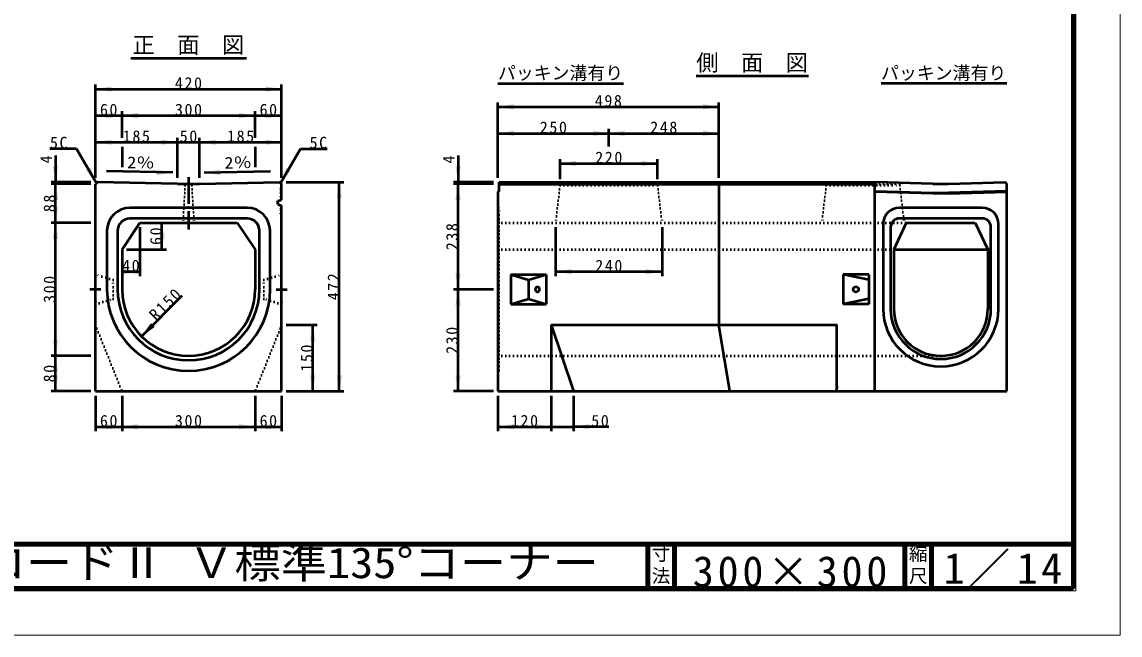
# Model space of a CAD drawing. Units: millimetres, scale not verified. Extents: x -2102 to 2102, y -1485 to 1485.
# Drawn here: x -374 to 2102, y -1485 to -102 of the extents above; entities that cross this region are included whole.
import ezdxf
from ezdxf.enums import TextEntityAlignment as Align

# ---------------------------------------------------------------- set-up
doc = ezdxf.new("R2010")
doc.units = ezdxf.units.MM
doc.header["$LTSCALE"] = 5
doc.linetypes.add('DOTTED', pattern=[1.75, 0.25, -1.5])
doc.linetypes.add('LONG_DASHED_DOTTED', pattern=[15.25, 12, -1.5, 0.25, -1.5])
doc.layers.add('0-0_V-nasSTD', color=7, linetype='Continuous', lineweight=35)
doc.layers.add('0-1_0', color=7, linetype='Continuous', lineweight=50)
doc.styles.add('ＭＳ ゴシック', font='')
doc.styles.get('ＭＳ ゴシック').set_extended_font_data('MS Gothic')

msp = doc.modelspace()

# ---------------------------------------------------------------- linework, layer by layer
at = {"layer": '0-0_V-nasSTD', "lineweight": 50}
for p, q in [((-147.975, -383.368), (-147.975, -429.368)), ((152.025, -383.368), (152.025, -429.368)), ((702.761, -462.968), (1554.861, -462.968)), ((1197.761, -462.968), (1197.761, -784.968)), ((1592.303, -614.968), (1804.435, -614.968)), ((819.761, -784.968), (1463.151, -784.968)), ((1222.761, -934.968), (1197.761, -784.968)), ((1463.151, -784.968), (1463.151, -934.968))]:
    msp.add_line(p, q, dxfattribs=at)
at = {"layer": '0-0_V-nasSTD', "linetype": 'DOTTED', "lineweight": 50}
msp.add_line((1463.151, -784.968), (1465.266, -934.968), dxfattribs=at)
at = {"layer": '0-0_V-nasSTD', "lineweight": 100}
for p, q in [((1037.5, -1280), (1037.5, -1380)), ((1097.5, -1280), (1097.5, -1380)), ((1617.5, -1280), (1617.5, -1380)), ((1677.5, -1280), (1677.5, -1380)), ((-1997.5, -1380), (1997.5, -1380))]:
    msp.add_line(p, q, dxfattribs=at)
at = {"layer": '0-0_V-nasSTD', "lineweight": 18}
for points in [[(-2102.5, -1485), (-2102.5, 1485), (2102.5, 1485), (2102.5, -1485)], [(-2002.5, -1385), (-2002.5, 1385), (2002.5, 1385), (2002.5, -1385)]]:
    msp.add_lwpolyline(points, close=True, dxfattribs=at)
at = {"layer": '0-0_V-nasSTD', "lineweight": 100}
msp.add_lwpolyline([(1997.5, -1380), (1997.5, 1380), (-1997.5, 1380)], dxfattribs=at)
at = {"layer": '0-0_V-nasSTD', "lineweight": 50}
msp.add_lwpolyline([(699.761, -484.968), (702.761, -482.968), (702.761, -462.968)], dxfattribs=at)
msp.add_circle((1506.938, -704.968), 6, dxfattribs=at)
at = {"layer": '0-0_V-nasSTD'}
for points in [[(-207.975, -252.968), (-171.975, -258.968), (-171.975, -246.968)], [(176.025, -258.968), (176.025, -246.968), (212.025, -252.968)], [(699.761, -292.968), (735.761, -298.968), (735.761, -286.968)], [(1161.761, -298.968), (1161.761, -286.968), (1197.761, -292.968)], [(-207.975, -312.968), (-171.975, -318.968), (-171.975, -306.968)], [(-183.975, -318.968), (-183.975, -306.968), (-147.975, -312.968)], [(-147.975, -312.968), (-111.975, -318.968), (-111.975, -306.968)], [(116.025, -318.968), (116.025, -306.968), (152.025, -312.968)], [(152.025, -312.968), (188.025, -318.968), (188.025, -306.968)], [(176.025, -318.968), (176.025, -306.968), (212.025, -312.968)], [(-207.975, -372.968), (-171.975, -378.968), (-171.975, -366.968)], [(-58.975, -378.968), (-58.975, -366.968), (-22.975, -372.968)], [(27.025, -372.968), (63.025, -378.968), (63.025, -366.968)], [(176.025, -378.968), (176.025, -366.968), (212.025, -372.968)], [(699.761, -352.968), (735.761, -358.968), (735.761, -346.968)], [(913.761, -358.968), (913.761, -346.968), (949.761, -352.968)], [(949.761, -352.968), (985.761, -358.968), (985.761, -346.968)], [(1161.761, -358.968), (1161.761, -346.968), (1197.761, -352.968)], [(839.761, -420.968), (875.761, -426.968), (875.761, -414.968)], [(1023.761, -426.968), (1023.761, -414.968), (1059.761, -420.968)], [(-303.975, -426.968), (-297.975, -462.968), (-291.975, -426.968)], [(-228.671, -437.291), (-218.279, -431.291), (-205.475, -465.468)], [(-69.125, -446.869), (-68.866, -434.872), (-33.004, -441.649)], [(37.053, -441.649), (72.915, -434.872), (73.175, -446.869)], [(209.525, -465.468), (222.329, -431.291), (232.721, -437.291)], [(603.761, -426.968), (609.761, -462.968), (615.761, -426.968)], [(-303.975, -502.968), (-297.975, -466.968), (-291.975, -502.968)], [(336.025, -498.968), (342.025, -462.968), (348.025, -498.968)], [(603.761, -502.968), (609.761, -466.968), (615.761, -502.968)], [(-303.975, -518.968), (-297.975, -554.968), (-291.975, -518.968)], [(-303.975, -590.968), (-297.975, -554.968), (-291.975, -590.968)], [(-63.975, -590.968), (-57.975, -554.968), (-51.975, -590.968)], [(-63.975, -578.968), (-57.975, -614.968), (-51.975, -578.968)], [(-147.975, -664.968), (-111.975, -670.968), (-111.975, -658.968)], [(-143.975, -670.968), (-143.975, -658.968), (-107.975, -664.968)], [(829.761, -664.968), (865.761, -670.968), (865.761, -658.968)], [(1033.761, -670.968), (1033.761, -658.968), (1069.761, -664.968)], [(603.761, -668.968), (609.761, -704.968), (615.761, -668.968)], [(603.761, -740.968), (609.761, -704.968), (615.761, -740.968)], [(-104.041, -811.034), (-82.828, -781.336), (-74.343, -789.821)], [(276.025, -820.968), (282.025, -784.968), (288.025, -820.968)], [(-303.975, -818.968), (-297.975, -854.968), (-291.975, -818.968)], [(-303.975, -890.968), (-297.975, -854.968), (-291.975, -890.968)], [(-303.975, -898.968), (-297.975, -934.968), (-291.975, -898.968)], [(276.025, -898.968), (282.025, -934.968), (288.025, -898.968)], [(336.025, -898.968), (342.025, -934.968), (348.025, -898.968)], [(603.761, -898.968), (609.761, -934.968), (615.761, -898.968)], [(-207.975, -1014.968), (-171.975, -1020.968), (-171.975, -1008.968)], [(-183.975, -1020.968), (-183.975, -1008.968), (-147.975, -1014.968)], [(-147.975, -1014.968), (-111.975, -1020.968), (-111.975, -1008.968)], [(116.025, -1020.968), (116.025, -1008.968), (152.025, -1014.968)], [(152.025, -1014.968), (188.025, -1020.968), (188.025, -1008.968)], [(176.025, -1020.968), (176.025, -1008.968), (212.025, -1014.968)], [(699.761, -1014.968), (735.761, -1020.968), (735.761, -1008.968)], [(783.761, -1020.968), (783.761, -1008.968), (819.761, -1014.968)], [(869.761, -1014.968), (905.761, -1020.968), (905.761, -1008.968)]]:
    msp.add_solid(points, dxfattribs=at)
at = {"layer": '0-1_0'}
for p, q in [((-128.378, -182.968), (132.428, -182.968)), ((-207.975, -452.968), (-207.975, -242.968)), ((212.025, -452.968), (212.025, -242.968)), ((699.761, -240.295), (982.969, -240.295)), ((1146.908, -222.968), (1399.714, -222.968)), ((1846.861, -240.295), (1563.653, -240.295)), ((-207.975, -252.968), (212.025, -252.968)), ((699.761, -452.968), (699.761, -282.968)), ((699.761, -292.968), (1197.761, -292.968)), ((1197.761, -452.968), (1197.761, -282.968)), ((-147.975, -362.968), (-147.975, -302.968)), ((152.025, -362.968), (152.025, -302.968)), ((949.761, -382.968), (949.761, -342.968)), ((-22.975, -452.968), (-22.975, -362.968)), ((27.025, -452.968), (27.025, -362.968)), ((699.761, -352.968), (949.761, -352.968)), ((949.761, -352.968), (1197.761, -352.968)), ((-250.475, -387.526), (-310.475, -387.526)), ((-250.475, -387.526), (-205.475, -465.468)), ((-207.975, -372.968), (-22.975, -372.968)), ((-22.975, -372.968), (27.025, -372.968)), ((27.025, -372.968), (212.025, -372.968)), ((254.525, -387.526), (209.525, -465.468)), ((254.525, -387.526), (314.525, -387.526)), ((-297.975, -402.968), (-297.975, -462.968)), ((609.761, -402.968), (609.761, -462.968)), ((839.761, -455.968), (839.761, -410.968)), ((1059.761, -455.968), (1059.761, -410.968)), ((-33.004, -441.649), (-182.969, -438.406)), ((37.053, -441.649), (187.018, -438.406)), ((839.761, -420.968), (1059.761, -420.968)), ((-217.975, -462.968), (-307.975, -462.968)), ((-217.975, -466.968), (-307.975, -466.968)), ((-297.975, -466.968), (-297.975, -462.968)), ((-297.975, -554.968), (-297.975, -466.968)), ((-207.975, -934.968), (-207.975, -467.968)), ((-22.975, -466.968), (27.025, -466.968)), ((212.025, -502.953), (212.025, -467.968)), ((222.025, -462.968), (352.025, -462.968)), ((342.025, -934.968), (342.025, -462.968)), ((689.761, -462.968), (599.761, -462.968)), ((689.761, -466.968), (599.761, -466.968)), ((609.761, -466.968), (609.761, -462.968)), ((702.761, -467.968), (1549.891, -467.968)), ((1549.876, -934.968), (1549.876, -467.968)), ((1680.691, -466.968), (1716.046, -466.968)), ((1846.861, -934.968), (1846.861, -467.968)), ((699.761, -484.968), (699.761, -934.968)), ((1549.876, -483.076), (1680.691, -486.968)), ((1680.691, -488.968), (1549.876, -485.076)), ((1680.691, -486.968), (1716.046, -486.968)), ((1716.046, -488.968), (1680.691, -488.968)), ((1846.861, -483.076), (1716.046, -486.968)), ((1716.046, -488.968), (1846.861, -485.076)), ((203.025, -504.968), (212.025, -502.953)), ((203.025, -512.968), (203.025, -504.968)), ((203.025, -512.968), (212.025, -516.326)), ((212.025, -934.968), (212.025, -516.326)), ((134.025, -520.968), (-129.975, -520.968)), ((1791.707, -520.968), (1605.031, -520.968)), ((-217.975, -554.968), (-307.975, -554.968)), ((-107.975, -554.968), (-147.975, -614.968)), ((134.025, -544.968), (-129.975, -544.968)), ((-107.975, -554.968), (112.025, -554.968)), ((-107.975, -564.968), (-107.975, -674.968)), ((-57.975, -614.968), (-57.975, -554.968)), ((112.025, -554.968), (152.025, -614.968)), ((829.761, -564.968), (829.761, -674.968)), ((1069.761, -564.968), (1069.761, -674.968)), ((1568.266, -557.117), (1568.261, -748.902)), ((1585.232, -564.767), (1585.232, -748.902)), ((1620.587, -554.968), (1592.303, -614.968)), ((1791.707, -544.968), (1605.031, -544.968)), ((1620.587, -554.968), (1776.15, -554.968)), ((1776.15, -554.968), (1804.435, -614.968)), ((1811.506, -748.902), (1811.506, -564.767)), ((1828.476, -748.902), (1828.476, -557.738)), ((-181.975, -572.968), (-181.975, -704.968)), ((-157.975, -572.968), (-157.975, -704.968)), ((162.025, -704.968), (162.025, -572.968)), ((186.025, -704.968), (186.025, -572.968)), ((-147.975, -614.968), (-147.975, -704.968)), ((-137.975, -614.968), (-47.975, -614.968)), ((152.025, -614.968), (152.025, -704.968)), ((1592.303, -614.968), (1592.303, -748.902)), ((1804.435, -614.968), (1804.435, -748.902)), ((-147.975, -664.968), (-107.975, -664.968)), ((829.761, -664.968), (1069.761, -664.968)), ((728.761, -671.468), (728.761, -738.468)), ((728.762, -671.443), (808.762, -671.443)), ((768.761, -683.468), (768.761, -726.468)), ((808.761, -671.468), (808.761, -738.468)), ((1477.848, -671.468), (1477.848, -738.468)), ((1536.028, -671.468), (1477.848, -671.468)), ((1536.028, -683.468), (1477.848, -671.468)), ((1536.028, -671.468), (1536.028, -738.468)), ((689.761, -704.968), (599.761, -704.968)), ((-104.041, -811.034), (-12.117, -719.11)), ((728.761, -738.468), (808.761, -738.468)), ((1536.028, -726.468), (1477.848, -738.468)), ((1536.028, -738.468), (1477.848, -738.468)), ((222.025, -784.968), (292.025, -784.968)), ((282.025, -934.968), (282.025, -784.968)), ((819.761, -784.968), (819.761, -934.968)), ((819.761, -784.968), (869.761, -934.968)), ((-217.975, -854.968), (-307.975, -854.968)), ((-217.975, -934.968), (-307.975, -934.968)), ((-207.975, -934.968), (212.025, -934.968)), ((222.025, -934.968), (352.025, -934.968)), ((689.761, -934.968), (599.761, -934.968)), ((699.761, -934.968), (1846.861, -934.968)), ((1549.876, -934.968), (1846.861, -934.968)), ((-207.975, -944.968), (-207.975, -1024.968)), ((-147.975, -944.968), (-147.975, -1024.968)), ((152.025, -944.968), (152.025, -1024.968)), ((212.025, -944.968), (212.025, -1024.968)), ((699.761, -944.968), (699.761, -1024.968)), ((819.761, -944.968), (819.761, -1024.968)), ((869.761, -944.968), (869.761, -1024.968)), ((949.761, -1014.968), (869.761, -1014.968))]:
    msp.add_line(p, q, dxfattribs=at)
at = {"layer": '0-1_0', "linetype": 'DOTTED'}
for p, q in [((-5.475, -469.968), (-10.475, -554.968)), ((-5.475, -469.968), (-8.475, -466.968)), ((-5.475, -469.968), (9.525, -469.968)), ((9.525, -469.968), (12.525, -466.968)), ((9.525, -469.968), (14.525, -554.968)), ((702.761, -466.968), (1608.826, -466.968)), ((839.761, -469.968), (829.761, -554.968)), ((839.761, -469.968), (836.761, -466.968)), ((1059.761, -469.968), (1062.761, -466.968)), ((1440.019, -469.968), (1430.019, -554.968)), ((1440.019, -469.968), (1437.019, -466.968)), ((1605.826, -469.968), (1608.826, -466.968)), ((209.725, -477.968), (212.025, -475.668)), ((209.725, -477.968), (209.725, -503.468)), ((702.761, -522.968), (699.761, -520.968)), ((699.761, -544.968), (702.761, -542.968)), ((702.761, -886.968), (702.761, -522.968)), ((699.761, -554.968), (1649.619, -555.007)), ((699.761, -614.968), (1592.303, -614.968)), ((-207.975, -784.968), (-147.975, -934.968)), ((212.025, -784.968), (152.025, -934.968)), ((699.761, -854.968), (1698.369, -854.968)), ((699.761, -864.968), (702.761, -866.968)), ((702.761, -886.968), (699.761, -888.968))]:
    msp.add_line(p, q, dxfattribs=at)
at = {"layer": '0-1_0', "linetype": 'LONG_DASHED_DOTTED'}
for p, q in [((2.025, -451.968), (2.025, -569.968)), ((-195.475, -704.968), (-220.475, -704.968)), ((199.525, -704.968), (224.525, -704.968))]:
    msp.add_line(p, q, dxfattribs=at)
at = {"layer": '0-1_0', "lineweight": 100}
msp.add_line((-1997.5, -1280), (1997.5, -1280), dxfattribs=at)
at = {"layer": '0-1_0'}
for points in [[(-207.975, -312.968), (-147.975, -312.968), (152.025, -312.968), (212.025, -312.968)], [(-22.975, -466.968), (-202.975, -462.968), (-207.975, -467.968)], [(27.025, -466.968), (207.025, -462.968), (212.025, -467.968)], [(609.761, -934.968), (609.761, -704.968), (609.761, -466.968)], [(1680.691, -466.968), (1553.412, -462.968), (1549.876, -467.968)], [(1716.046, -466.968), (1843.326, -462.968), (1846.861, -467.968)], [(-297.975, -934.968), (-297.975, -854.968), (-297.975, -554.968)], [(728.761, -671.468), (768.761, -683.468), (808.761, -671.468)], [(728.761, -738.468), (768.761, -726.468), (808.761, -738.468)], [(-207.975, -1014.968), (-147.975, -1014.968), (152.025, -1014.968), (212.025, -1014.968)], [(699.761, -1014.968), (819.761, -1014.968), (869.761, -1014.968)]]:
    msp.add_lwpolyline(points, dxfattribs=at)
at = {"layer": '0-1_0', "linetype": 'DOTTED'}
for points in [[(839.761, -469.968), (1059.761, -469.968), (1069.761, -554.968)], [(1440.019, -469.968), (1605.826, -469.968), (1615.826, -554.968)], [(209.725, -515.468), (209.725, -537.968), (212.025, -540.268)]]:
    msp.add_lwpolyline(points, dxfattribs=at)
for points in [[(-167.975, -683.468), (-207.975, -671.468), (-207.975, -738.468), (-167.975, -726.468)], [(172.025, -683.468), (212.025, -671.468), (212.025, -738.468), (172.025, -726.468)]]:
    msp.add_lwpolyline(points, close=True, dxfattribs=at)
at = {"layer": '0-1_0'}
for centre, radius, start, end in [((-129.975, -572.968), 52, 90, 180), ((134.025, -572.968), 52, 0, 90), ((1605.031, -557.738), 36.77, 90, 179.0334), ((1791.707, -557.738), 36.77, 360, 90), ((-129.975, -572.968), 28, 90, 180), ((134.025, -572.968), 28, 0, 90), ((1605.031, -564.767), 19.799, 90, 180), ((1791.707, -564.767), 19.799, 360, 90), ((2.025, -704.968), 184, 180, 270), ((2.025, -704.968), 160, 180, 270), ((2.025, -704.968), 150, 180, 270), ((2.025, -704.968), 150, 270, 0), ((2.025, -704.968), 184, 270, 0), ((2.025, -704.968), 160, 270, 0), ((1698.369, -748.902), 130.108, 180, 270), ((1698.369, -748.902), 113.137, 180, 270), ((1698.369, -748.902), 106.066, 180, 270), ((1698.369, -748.902), 106.066, 270, 360), ((1698.369, -748.902), 130.108, 270, 360), ((1698.369, -748.902), 113.137, 270, 360)]:
    msp.add_arc(centre, radius, start, end, dxfattribs=at)
msp.add_ellipse((788.761, -704.968), major_axis=(0, 6), ratio=0.707107, dxfattribs=at)

# ---------------------------------------------------------------- texts
at = {"layer": '0-0_V-nasSTD', "style": 'ＭＳ ゴシック'}
for s, height, p in [('正\u3000面\u3000図', 36.95, (-124.378, -182.968)), ('側\u3000面\u3000図', 36.95, (1146.908, -222.968)), ('パッキン溝有り', 29.56, (699.761, -240.295)), ('パッキン溝有り', 29.56, (1563.653, -240.295)), ('寸', 30.79, (1046.482, -1326.001)), ('縮', 30.79, (1626.482, -1326.001)), ('法', 30.79, (1046.476, -1375.99)), ('尺', 30.79, (1626.476, -1375.99))]:
    msp.add_text(s, height=height, dxfattribs=at).set_placement(p, align=Align.BOTTOM_LEFT)
for p in [(-297.975, -420.968), (609.761, -420.968)]:
    msp.add_text('4', height=26.39, rotation=90, dxfattribs=at).set_placement(p, align=Align.BOTTOM_LEFT)
at = {"layer": '0-0_V-nasSTD', "style": 'ＭＳ ゴシック', "width": 1.15}
for rotation, p in [(358.761, (-136.78, -439.405)), (1.239, (83.243, -440.65))]:
    msp.add_text('2％', height=26.39, rotation=rotation, dxfattribs=at).set_placement(p, align=Align.BOTTOM_LEFT)
at = {"layer": '0-0_V-nasSTD', "style": 'ＭＳ ゴシック', "width": 1.1}
msp.add_text('ユニロードⅡ Ｖ標準135°コーナー', height=69.65, dxfattribs=at).set_placement((-678.25, -1377.53), align=Align.BOTTOM_LEFT)
at = {"layer": '0-0_V-nasSTD', "attachment_point": 7, "style": 'ＭＳ ゴシック'}
for s, insert, char_height in [('\\T1.2;420', (-28.575, -252.968), 26.39), ('\\T1.2;498', (918.161, -292.968), 26.39), ('\\T1.2;60', (-197.775, -312.968), 26.39), ('\\T1.2;300', (-28.575, -312.968), 26.39), ('\\T1.2;60', (162.225, -312.968), 26.39), ('\\T1.2;185', (-146.075, -372.968), 26.39), ('\\T1.2;50', (-17.775, -372.968), 26.39), ('\\T1.2;185', (88.925, -372.968), 26.39), ('\\T1.2;250', (794.161, -352.968), 26.39), ('\\T1.2;248', (1043.161, -352.968), 26.39), ('\\T1.2;5C', (-310.475, -387.526), 26.39), ('\\T1.2;5C', (274.925, -387.526), 26.39), ('\\T1.2;220', (919.161, -420.968), 26.39), ('\\T1.2;40', (-147.775, -664.968), 26.39), ('\\T1.2;240', (919.161, -664.968), 26.39), ('\\T1.2;60', (-197.775, -1014.968), 26.39), ('\\T1.2;300', (-28.575, -1014.968), 26.39), ('\\T1.2;60', (162.225, -1014.968), 26.39), ('\\T1.2;120', (729.161, -1014.968), 26.39), ('\\T1.2;50', (910.161, -1014.968), 26.39), ('\\T1.18;300×300', (1139.081, -1377.492), 69.65), ('\\T1.16;1／14', (1704.533, -1377.418), 69.65)]:
    msp.add_mtext(s, dxfattribs=dict(at, insert=insert, char_height=char_height))
at = {"layer": '0-0_V-nasSTD', "char_height": 26.39, "attachment_point": 7, "style": 'ＭＳ ゴシック'}
for s, insert, rotation in [('\\T1.2;88', (-297.975, -530.768), 90), ('\\T1.2;60', (-57.975, -604.768), 90), ('\\T1.2;238', (609.761, -616.568), 90), ('\\T1.2;300', (-297.975, -735.568), 90), ('\\T1.2;472', (342.025, -729.568), 90), ('\\T1.2;R150', (-70.666, -777.659), 45), ('\\T1.2;230', (609.761, -850.568), 90), ('\\T1.2;150', (282.025, -890.568), 90), ('\\T1.2;80', (-297.975, -914.768), 90)]:
    msp.add_mtext(s, dxfattribs=dict(at, insert=insert, rotation=rotation))

doc.saveas('drawing.dxf')
